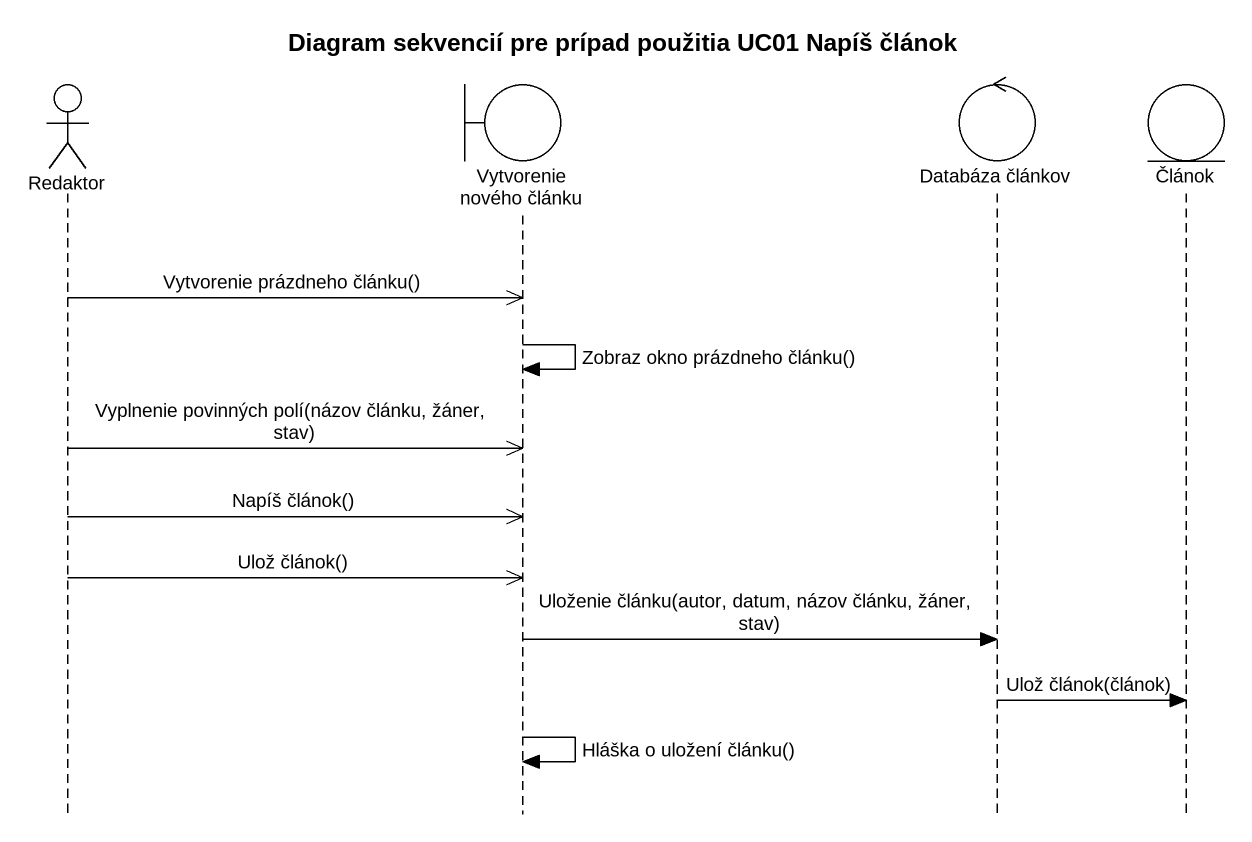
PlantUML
@startuml
title Diagram sekvencií pre prípad použitia UC01 Napíš článok
hide footbox
actor Redaktor
boundary "Vytvorenie nového článku" as Vytvorenie_nového_článku
control "Databáza článkov" as Databáza_článkov
entity Článok

Redaktor ->> Vytvorenie_nového_článku : Vytvorenie prázdneho článku()
Vytvorenie_nového_článku -> Vytvorenie_nového_článku : Zobraz okno prázdneho článku()
Redaktor ->> Vytvorenie_nového_článku : Vyplnenie povinných polí(názov článku, žáner, stav)
Redaktor ->> Vytvorenie_nového_článku : Napíš článok()
Redaktor ->> Vytvorenie_nového_článku : Ulož článok()
Vytvorenie_nového_článku -> Databáza_článkov : Uloženie článku(autor, datum, názov článku, žáner, stav)
Databáza_článkov -> Článok : Ulož článok(článok)
Vytvorenie_nového_článku -> Vytvorenie_nového_článku : Hláška o uložení článku()
@enduml
